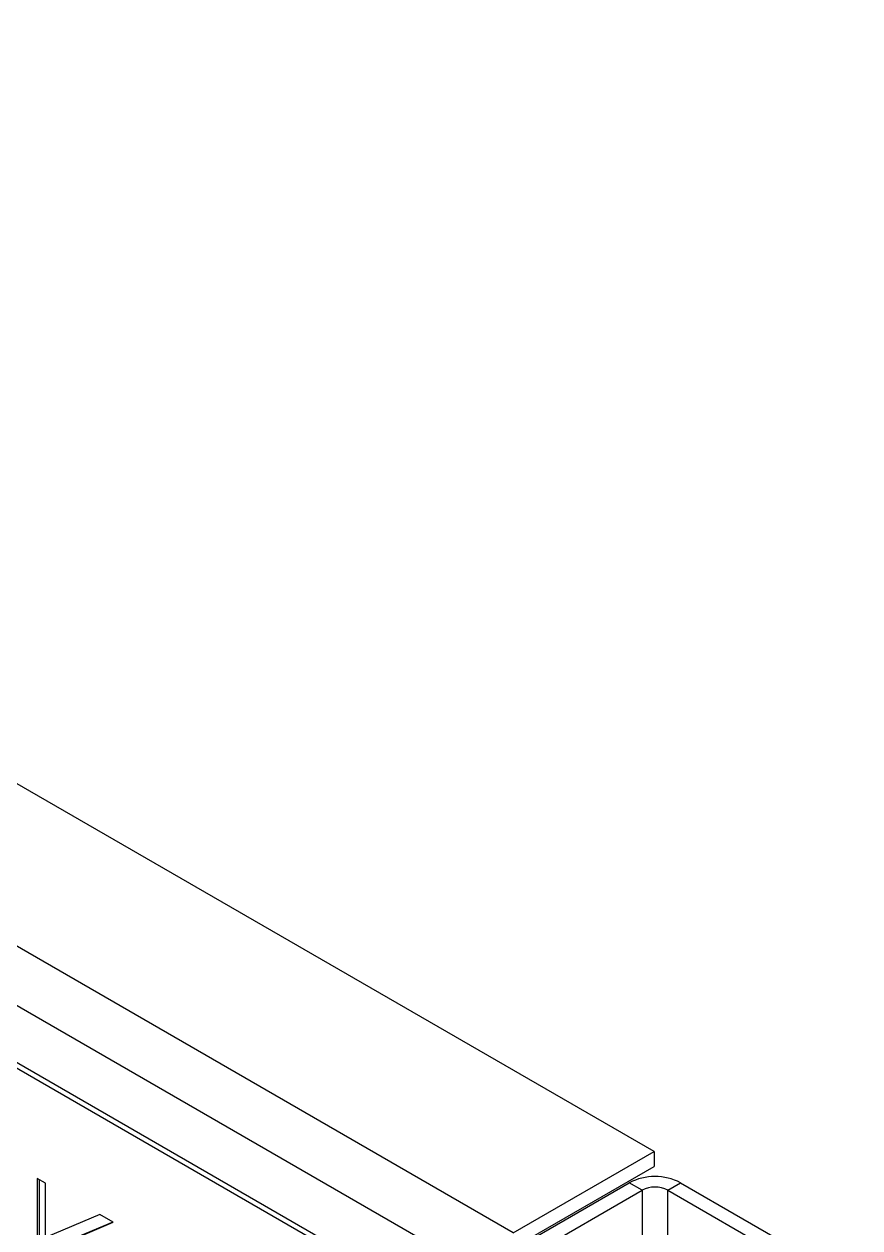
# Model space of a CAD drawing. Header units: millimetres. Extents: x 75 to 2075, y 25 to 1460.
# Drawn here: x 1846.1 to 1923, y 1127.5 to 1238.2 of the extents above; entities that cross this region are included whole.
import ezdxf

# ---------------------------------------------------------------- set-up
doc = ezdxf.new("R2010")
doc.units = ezdxf.units.MM
doc.header["$LTSCALE"] = 5

msp = doc.modelspace()

# ---------------------------------------------------------------- linework, layer by layer
at = {"color": 7, "linetype": 'Continuous', "lineweight": 25}
for p, q in [((1904.046, 1134.54), (1529.446, 1350.792)), ((1891.083, 1127.056), (1516.483, 1343.308)), ((1887.63, 1123.606), (1515.221, 1338.593)), ((1792.077, 1173.541), (1880.701, 1122.38)), ((1880.23, 1122.108), (1791.606, 1173.269)), ((1891.083, 1127.056), (1904.046, 1134.54)), ((1904.046, 1134.54), (1904.046, 1133.179)), ((1891.083, 1125.695), (1904.046, 1133.179)), ((1848.075, 1131.638), (1847.321, 1132.073)), ((1847.321, 1132.073), (1847.321, 1122.45)), ((1847.509, 1122.558), (1847.509, 1131.964)), ((1848.075, 1126.627), (1848.075, 1131.638)), ((1891.166, 1125.551), (1901.772, 1131.674)), ((1902.951, 1130.994), (1901.772, 1131.674)), ((1905.308, 1130.994), (1906.487, 1131.674)), ((1906.487, 1131.674), (1922.986, 1122.149)), ((1892.344, 1124.871), (1902.951, 1130.994)), ((1902.951, 1130.994), (1902.951, 528.307)), ((1905.308, 528.307), (1905.308, 1130.994)), ((1905.308, 1130.994), (1921.807, 1121.469)), ((1853.072, 1128.753), (1848.075, 1126.627)), ((1850.656, 1126.496), (1854.297, 1128.046)), ((1854.269, 1128.062), (1850.844, 1126.605)), ((1854.297, 1128.046), (1853.072, 1128.753))]:
    msp.add_line(p, q, dxfattribs=at)
for centre, radius in [((1904.13, 1127.125), 5.123), ((1904.13, 1128.719), 2.562)]:
    msp.add_arc(centre, radius, 62.60967, 117.39033, dxfattribs=at)

doc.saveas('drawing.dxf')
